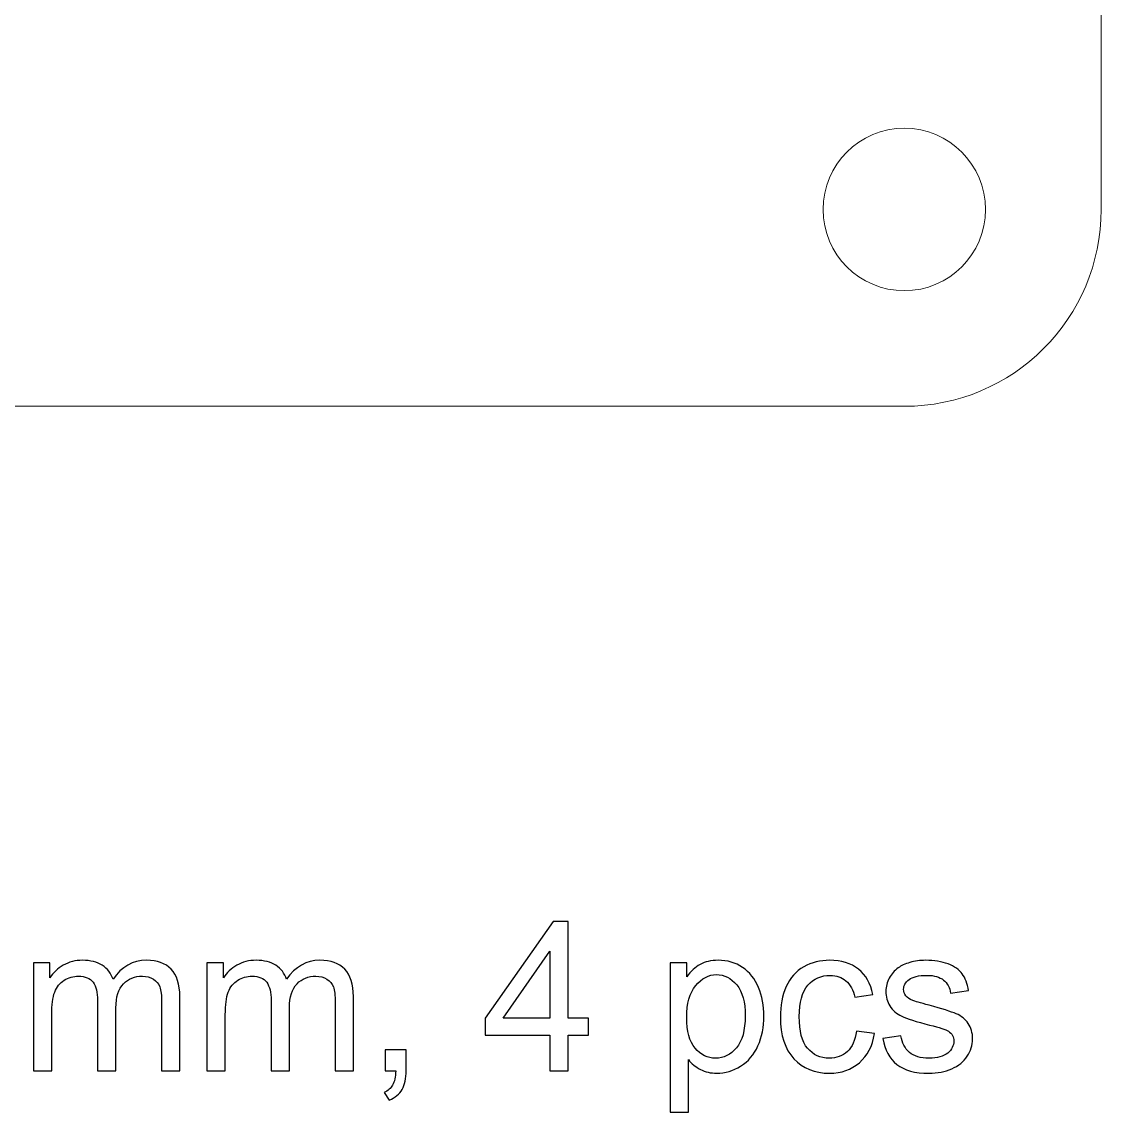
# Model space of a CAD drawing. Header units: millimetres. Extents: x -202 to 204, y -252 to 284.
# Drawn here: x -134.78 to -112.86, y 185.95 to 208.1 of the extents above; entities that cross this region are included whole.
import ezdxf

# ---------------------------------------------------------------- set-up
doc = ezdxf.new("R2010")
doc.units = ezdxf.units.MM
doc.header["$MEASUREMENT"] = 0
doc.layers.add('Layer 1', color=7, linetype='Continuous')

msp = doc.modelspace()

# ---------------------------------------------------------------- linework, layer by layer
at = {"layer": 'Layer 1', "color": 254, "lineweight": 20}
for points, knots in [([(-116.8557, 256.2874), (-114.6465, 256.2874), (-112.8557, 254.4966), (-112.8557, 252.2874), (-112.8557, 252.2874), (-112.8557, 252.2874), (-112.8557, 204.2874), (-112.8557, 204.2874), (-112.8557, 204.2874), (-112.8557, 202.0782), (-114.6465, 200.2874), (-116.8557, 200.2874), (-116.8557, 200.2874), (-116.8557, 200.2874), (-150.8557, 200.2874), (-150.8557, 200.2874), (-150.8557, 200.2874), (-153.0649, 200.2874), (-154.8557, 202.0782), (-154.8557, 204.2874), (-154.8557, 204.2874), (-154.8557, 204.2874), (-154.8557, 252.2874), (-154.8557, 252.2874), (-154.8557, 252.2874), (-154.8557, 254.4966), (-153.0649, 256.2874), (-150.8557, 256.2874), (-150.8557, 256.2874), (-150.8557, 256.2874), (-116.8557, 256.2874), (-116.8557, 256.2874)], [0, 0, 0, 0, 0.1111111, 0.1111111, 0.1111111, 0.1111111, 0.2222222, 0.2222222, 0.2222222, 0.2222222, 0.3333333, 0.3333333, 0.3333333, 0.3333333, 0.4444444, 0.4444444, 0.4444444, 0.4444444, 0.5555556, 0.5555556, 0.5555556, 0.5555556, 0.6666667, 0.6666667, 0.6666667, 0.6666667, 0.7777778, 0.7777778, 0.7777778, 0.7777778, 1, 1, 1, 1]), ([(-118.5057, 204.2874), (-118.5057, 205.1987), (-117.767, 205.9374), (-116.8557, 205.9374), (-116.8557, 205.9374), (-115.9444, 205.9374), (-115.2057, 205.1987), (-115.2057, 204.2874), (-115.2057, 204.2874), (-115.2057, 203.3761), (-115.9444, 202.6374), (-116.8557, 202.6374), (-116.8557, 202.6374), (-117.767, 202.6374), (-118.5057, 203.3761), (-118.5057, 204.2874)], [0, 0, 0, 0, 0.2, 0.2, 0.2, 0.2, 0.4, 0.4, 0.4, 0.4, 0.6, 0.6, 0.6, 0.6, 1, 1, 1, 1])]:
    msp.add_open_spline(points, degree=3, knots=knots, dxfattribs=at)
at = {"layer": 'Layer 1', "color": 242}
for points, knots in [([(-124.0553, 186.7865), (-124.0553, 186.7865), (-124.0553, 187.5118), (-124.0553, 187.5118), (-124.0553, 187.5118), (-124.0553, 187.5118), (-125.3698, 187.5118), (-125.3698, 187.5118), (-125.3698, 187.5118), (-125.3698, 187.5118), (-125.3698, 187.8533), (-125.3698, 187.8533), (-125.3698, 187.8533), (-125.3698, 187.8533), (-123.9869, 189.8168), (-123.9869, 189.8168), (-123.9869, 189.8168), (-123.9869, 189.8168), (-123.6828, 189.8168), (-123.6828, 189.8168), (-123.6828, 189.8168), (-123.6828, 189.8168), (-123.6828, 187.8533), (-123.6828, 187.8533), (-123.6828, 187.8533), (-123.6828, 187.8533), (-123.2736, 187.8533), (-123.2736, 187.8533), (-123.2736, 187.8533), (-123.2736, 187.8533), (-123.2736, 187.5118), (-123.2736, 187.5118), (-123.2736, 187.5118), (-123.2736, 187.5118), (-123.6828, 187.5118), (-123.6828, 187.5118), (-123.6828, 187.5118), (-123.6828, 187.5118), (-123.6828, 186.7865), (-123.6828, 186.7865), (-123.6828, 186.7865), (-123.6828, 186.7865), (-124.0553, 186.7865), (-124.0553, 186.7865)], [0, 0, 0, 0, 0.0833333, 0.0833333, 0.0833333, 0.0833333, 0.1666667, 0.1666667, 0.1666667, 0.1666667, 0.25, 0.25, 0.25, 0.25, 0.3333333, 0.3333333, 0.3333333, 0.3333333, 0.4166667, 0.4166667, 0.4166667, 0.4166667, 0.5, 0.5, 0.5, 0.5, 0.5833333, 0.5833333, 0.5833333, 0.5833333, 0.6666667, 0.6666667, 0.6666667, 0.6666667, 0.75, 0.75, 0.75, 0.75, 0.8333333, 0.8333333, 0.8333333, 0.8333333, 1, 1, 1, 1]), ([(-124.0553, 187.8533), (-124.0553, 187.8533), (-124.0553, 189.2192), (-124.0553, 189.2192), (-124.0553, 189.2192), (-124.0553, 189.2192), (-125.0036, 187.8533), (-125.0036, 187.8533), (-125.0036, 187.8533), (-125.0036, 187.8533), (-124.0553, 187.8533), (-124.0553, 187.8533)], [0, 0, 0, 0, 0.25, 0.25, 0.25, 0.25, 0.5, 0.5, 0.5, 0.5, 1, 1, 1, 1]), ([(-134.549, 186.7865), (-134.549, 186.7865), (-134.549, 188.9815), (-134.549, 188.9815), (-134.549, 188.9815), (-134.549, 188.9815), (-134.2167, 188.9815), (-134.2167, 188.9815), (-134.2167, 188.9815), (-134.2167, 188.9815), (-134.2167, 188.6738), (-134.2167, 188.6738), (-134.2167, 188.6738), (-134.1475, 188.7811), (-134.0558, 188.8679), (-133.9415, 188.9328), (-133.9415, 188.9328), (-133.8272, 188.9984), (-133.6967, 189.0316), (-133.5506, 189.0316), (-133.5506, 189.0316), (-133.3884, 189.0316), (-133.255, 188.9977), (-133.1513, 188.93), (-133.1513, 188.93), (-133.0469, 188.8622), (-132.9735, 188.7684), (-132.9312, 188.647), (-132.9312, 188.647), (-132.7569, 188.9032), (-132.5311, 189.0316), (-132.2531, 189.0316), (-132.2531, 189.0316), (-132.0351, 189.0316), (-131.8679, 188.9709), (-131.7508, 188.8502), (-131.7508, 188.8502), (-131.6337, 188.7296), (-131.5751, 188.544), (-131.5751, 188.2936), (-131.5751, 188.2936), (-131.5751, 188.2936), (-131.5751, 186.7865), (-131.5751, 186.7865), (-131.5751, 186.7865), (-131.5751, 186.7865), (-131.9448, 186.7865), (-131.9448, 186.7865), (-131.9448, 186.7865), (-131.9448, 186.7865), (-131.9448, 188.1694), (-131.9448, 188.1694), (-131.9448, 188.1694), (-131.9448, 188.3182), (-131.9568, 188.4255), (-131.9808, 188.4911), (-131.9808, 188.4911), (-132.0055, 188.556), (-132.0492, 188.6089), (-132.112, 188.6492), (-132.112, 188.6492), (-132.1755, 188.6887), (-132.2503, 188.7091), (-132.3357, 188.7091), (-132.3357, 188.7091), (-132.4902, 188.7091), (-132.6179, 188.6576), (-132.7202, 188.5546), (-132.7202, 188.5546), (-132.8218, 188.4523), (-132.8733, 188.2879), (-132.8733, 188.0621), (-132.8733, 188.0621), (-132.8733, 188.0621), (-132.8733, 186.7865), (-132.8733, 186.7865), (-132.8733, 186.7865), (-132.8733, 186.7865), (-133.2451, 186.7865), (-133.2451, 186.7865), (-133.2451, 186.7865), (-133.2451, 186.7865), (-133.2451, 188.2124), (-133.2451, 188.2124), (-133.2451, 188.2124), (-133.2451, 188.3782), (-133.2755, 188.5024), (-133.3362, 188.5849), (-133.3362, 188.5849), (-133.3968, 188.6675), (-133.4956, 188.7091), (-133.6339, 188.7091), (-133.6339, 188.7091), (-133.7383, 188.7091), (-133.835, 188.6816), (-133.9239, 188.6259), (-133.9239, 188.6259), (-134.0128, 188.5708), (-134.0777, 188.4904), (-134.1172, 188.3846), (-134.1172, 188.3846), (-134.1574, 188.278), (-134.1772, 188.1249), (-134.1772, 187.9253), (-134.1772, 187.9253), (-134.1772, 187.9253), (-134.1772, 186.7865), (-134.1772, 186.7865), (-134.1772, 186.7865), (-134.1772, 186.7865), (-134.549, 186.7865), (-134.549, 186.7865)], [0, 0, 0, 0, 0.0344828, 0.0344828, 0.0344828, 0.0344828, 0.0689655, 0.0689655, 0.0689655, 0.0689655, 0.1034483, 0.1034483, 0.1034483, 0.1034483, 0.137931, 0.137931, 0.137931, 0.137931, 0.1724138, 0.1724138, 0.1724138, 0.1724138, 0.2068966, 0.2068966, 0.2068966, 0.2068966, 0.2413793, 0.2413793, 0.2413793, 0.2413793, 0.2758621, 0.2758621, 0.2758621, 0.2758621, 0.3103448, 0.3103448, 0.3103448, 0.3103448, 0.3448276, 0.3448276, 0.3448276, 0.3448276, 0.3793103, 0.3793103, 0.3793103, 0.3793103, 0.4137931, 0.4137931, 0.4137931, 0.4137931, 0.4482759, 0.4482759, 0.4482759, 0.4482759, 0.4827586, 0.4827586, 0.4827586, 0.4827586, 0.5172414, 0.5172414, 0.5172414, 0.5172414, 0.5517241, 0.5517241, 0.5517241, 0.5517241, 0.5862069, 0.5862069, 0.5862069, 0.5862069, 0.6206897, 0.6206897, 0.6206897, 0.6206897, 0.6551724, 0.6551724, 0.6551724, 0.6551724, 0.6896552, 0.6896552, 0.6896552, 0.6896552, 0.7241379, 0.7241379, 0.7241379, 0.7241379, 0.7586207, 0.7586207, 0.7586207, 0.7586207, 0.7931034, 0.7931034, 0.7931034, 0.7931034, 0.8275862, 0.8275862, 0.8275862, 0.8275862, 0.862069, 0.862069, 0.862069, 0.862069, 0.8965517, 0.8965517, 0.8965517, 0.8965517, 0.9310345, 0.9310345, 0.9310345, 0.9310345, 1, 1, 1, 1]), ([(-131.0227, 186.7865), (-131.0227, 186.7865), (-131.0227, 188.9815), (-131.0227, 188.9815), (-131.0227, 188.9815), (-131.0227, 188.9815), (-130.6904, 188.9815), (-130.6904, 188.9815), (-130.6904, 188.9815), (-130.6904, 188.9815), (-130.6904, 188.6738), (-130.6904, 188.6738), (-130.6904, 188.6738), (-130.6212, 188.7811), (-130.5295, 188.8679), (-130.4152, 188.9328), (-130.4152, 188.9328), (-130.3009, 188.9984), (-130.1704, 189.0316), (-130.0243, 189.0316), (-130.0243, 189.0316), (-129.8621, 189.0316), (-129.7287, 188.9977), (-129.625, 188.93), (-129.625, 188.93), (-129.5206, 188.8622), (-129.4472, 188.7684), (-129.4049, 188.647), (-129.4049, 188.647), (-129.2306, 188.9032), (-129.0048, 189.0316), (-128.7268, 189.0316), (-128.7268, 189.0316), (-128.5088, 189.0316), (-128.3416, 188.9709), (-128.2245, 188.8502), (-128.2245, 188.8502), (-128.1074, 188.7296), (-128.0488, 188.544), (-128.0488, 188.2936), (-128.0488, 188.2936), (-128.0488, 188.2936), (-128.0488, 186.7865), (-128.0488, 186.7865), (-128.0488, 186.7865), (-128.0488, 186.7865), (-128.4185, 186.7865), (-128.4185, 186.7865), (-128.4185, 186.7865), (-128.4185, 186.7865), (-128.4185, 188.1694), (-128.4185, 188.1694), (-128.4185, 188.1694), (-128.4185, 188.3182), (-128.4305, 188.4255), (-128.4545, 188.4911), (-128.4545, 188.4911), (-128.4792, 188.556), (-128.5229, 188.6089), (-128.5857, 188.6492), (-128.5857, 188.6492), (-128.6492, 188.6887), (-128.724, 188.7091), (-128.8094, 188.7091), (-128.8094, 188.7091), (-128.9639, 188.7091), (-129.0916, 188.6576), (-129.1939, 188.5546), (-129.1939, 188.5546), (-129.2955, 188.4523), (-129.347, 188.2879), (-129.347, 188.0621), (-129.347, 188.0621), (-129.347, 188.0621), (-129.347, 186.7865), (-129.347, 186.7865), (-129.347, 186.7865), (-129.347, 186.7865), (-129.7188, 186.7865), (-129.7188, 186.7865), (-129.7188, 186.7865), (-129.7188, 186.7865), (-129.7188, 188.2124), (-129.7188, 188.2124), (-129.7188, 188.2124), (-129.7188, 188.3782), (-129.7492, 188.5024), (-129.8099, 188.5849), (-129.8099, 188.5849), (-129.8705, 188.6675), (-129.9693, 188.7091), (-130.1076, 188.7091), (-130.1076, 188.7091), (-130.212, 188.7091), (-130.3087, 188.6816), (-130.3976, 188.6259), (-130.3976, 188.6259), (-130.4865, 188.5708), (-130.5514, 188.4904), (-130.5909, 188.3846), (-130.5909, 188.3846), (-130.6311, 188.278), (-130.6509, 188.1249), (-130.6509, 187.9253), (-130.6509, 187.9253), (-130.6509, 187.9253), (-130.6509, 186.7865), (-130.6509, 186.7865), (-130.6509, 186.7865), (-130.6509, 186.7865), (-131.0227, 186.7865), (-131.0227, 186.7865)], [0, 0, 0, 0, 0.0344828, 0.0344828, 0.0344828, 0.0344828, 0.0689655, 0.0689655, 0.0689655, 0.0689655, 0.1034483, 0.1034483, 0.1034483, 0.1034483, 0.137931, 0.137931, 0.137931, 0.137931, 0.1724138, 0.1724138, 0.1724138, 0.1724138, 0.2068966, 0.2068966, 0.2068966, 0.2068966, 0.2413793, 0.2413793, 0.2413793, 0.2413793, 0.2758621, 0.2758621, 0.2758621, 0.2758621, 0.3103448, 0.3103448, 0.3103448, 0.3103448, 0.3448276, 0.3448276, 0.3448276, 0.3448276, 0.3793103, 0.3793103, 0.3793103, 0.3793103, 0.4137931, 0.4137931, 0.4137931, 0.4137931, 0.4482759, 0.4482759, 0.4482759, 0.4482759, 0.4827586, 0.4827586, 0.4827586, 0.4827586, 0.5172414, 0.5172414, 0.5172414, 0.5172414, 0.5517241, 0.5517241, 0.5517241, 0.5517241, 0.5862069, 0.5862069, 0.5862069, 0.5862069, 0.6206897, 0.6206897, 0.6206897, 0.6206897, 0.6551724, 0.6551724, 0.6551724, 0.6551724, 0.6896552, 0.6896552, 0.6896552, 0.6896552, 0.7241379, 0.7241379, 0.7241379, 0.7241379, 0.7586207, 0.7586207, 0.7586207, 0.7586207, 0.7931034, 0.7931034, 0.7931034, 0.7931034, 0.8275862, 0.8275862, 0.8275862, 0.8275862, 0.862069, 0.862069, 0.862069, 0.862069, 0.8965517, 0.8965517, 0.8965517, 0.8965517, 0.9310345, 0.9310345, 0.9310345, 0.9310345, 1, 1, 1, 1]), ([(-121.6134, 185.9455), (-121.6134, 185.9455), (-121.6134, 188.9815), (-121.6134, 188.9815), (-121.6134, 188.9815), (-121.6134, 188.9815), (-121.2747, 188.9815), (-121.2747, 188.9815), (-121.2747, 188.9815), (-121.2747, 188.9815), (-121.2747, 188.6964), (-121.2747, 188.6964), (-121.2747, 188.6964), (-121.195, 188.8079), (-121.1047, 188.8919), (-121.0038, 188.9476), (-121.0038, 188.9476), (-120.9036, 189.0033), (-120.7816, 189.0316), (-120.6383, 189.0316), (-120.6383, 189.0316), (-120.4507, 189.0316), (-120.2856, 188.9829), (-120.1423, 188.8869), (-120.1423, 188.8869), (-119.9984, 188.7903), (-119.8904, 188.6541), (-119.8178, 188.4784), (-119.8178, 188.4784), (-119.7444, 188.3027), (-119.7077, 188.1101), (-119.7077, 187.9006), (-119.7077, 187.9006), (-119.7077, 187.6762), (-119.7479, 187.4737), (-119.8291, 187.2938), (-119.8291, 187.2938), (-119.9095, 187.1139), (-120.0266, 186.9763), (-120.1804, 186.8803), (-120.1804, 186.8803), (-120.3342, 186.7851), (-120.4958, 186.7371), (-120.6651, 186.7371), (-120.6651, 186.7371), (-120.7893, 186.7371), (-120.9001, 186.7632), (-120.9989, 186.8154), (-120.9989, 186.8154), (-121.0976, 186.8676), (-121.1781, 186.934), (-121.2416, 187.0137), (-121.2416, 187.0137), (-121.2416, 187.0137), (-121.2416, 185.9455), (-121.2416, 185.9455), (-121.2416, 185.9455), (-121.2416, 185.9455), (-121.6134, 185.9455), (-121.6134, 185.9455)], [0, 0, 0, 0, 0.0625, 0.0625, 0.0625, 0.0625, 0.125, 0.125, 0.125, 0.125, 0.1875, 0.1875, 0.1875, 0.1875, 0.25, 0.25, 0.25, 0.25, 0.3125, 0.3125, 0.3125, 0.3125, 0.375, 0.375, 0.375, 0.375, 0.4375, 0.4375, 0.4375, 0.4375, 0.5, 0.5, 0.5, 0.5, 0.5625, 0.5625, 0.5625, 0.5625, 0.625, 0.625, 0.625, 0.625, 0.6875, 0.6875, 0.6875, 0.6875, 0.75, 0.75, 0.75, 0.75, 0.8125, 0.8125, 0.8125, 0.8125, 0.875, 0.875, 0.875, 0.875, 1, 1, 1, 1]), ([(-117.8267, 187.5908), (-117.8267, 187.5908), (-117.4613, 187.5428), (-117.4613, 187.5428), (-117.4613, 187.5428), (-117.5008, 187.291), (-117.6031, 187.0934), (-117.7682, 186.9509), (-117.7682, 186.9509), (-117.9326, 186.8084), (-118.1351, 186.7371), (-118.3749, 186.7371), (-118.3749, 186.7371), (-118.6748, 186.7371), (-118.9168, 186.8352), (-119.0988, 187.0313), (-119.0988, 187.0313), (-119.2816, 187.2275), (-119.3733, 187.509), (-119.3733, 187.8759), (-119.3733, 187.8759), (-119.3733, 188.1129), (-119.3338, 188.3204), (-119.2555, 188.4982), (-119.2555, 188.4982), (-119.1765, 188.676), (-119.0572, 188.8093), (-118.8963, 188.8982), (-118.8963, 188.8982), (-118.7362, 188.9871), (-118.5612, 189.0316), (-118.3728, 189.0316), (-118.3728, 189.0316), (-118.1344, 189.0316), (-117.9389, 188.9709), (-117.7879, 188.8502), (-117.7879, 188.8502), (-117.6362, 188.7296), (-117.5389, 188.5588), (-117.4958, 188.3366), (-117.4958, 188.3366), (-117.4958, 188.3366), (-117.8578, 188.2809), (-117.8578, 188.2809), (-117.8578, 188.2809), (-117.8924, 188.4283), (-117.953, 188.5391), (-118.0405, 188.6139), (-118.0405, 188.6139), (-118.128, 188.688), (-118.2338, 188.7254), (-118.358, 188.7254), (-118.358, 188.7254), (-118.5457, 188.7254), (-118.6981, 188.6583), (-118.8152, 188.5236), (-118.8152, 188.5236), (-118.9323, 188.3895), (-118.9909, 188.1771), (-118.9909, 187.8865), (-118.9909, 187.8865), (-118.9909, 187.5915), (-118.9344, 187.377), (-118.8209, 187.243), (-118.8209, 187.243), (-118.708, 187.1096), (-118.5605, 187.0426), (-118.3785, 187.0426), (-118.3785, 187.0426), (-118.2324, 187.0426), (-118.1111, 187.0878), (-118.013, 187.1774), (-118.013, 187.1774), (-117.9149, 187.267), (-117.8528, 187.4046), (-117.8267, 187.5908)], [0, 0, 0, 0, 0.05, 0.05, 0.05, 0.05, 0.1, 0.1, 0.1, 0.1, 0.15, 0.15, 0.15, 0.15, 0.2, 0.2, 0.2, 0.2, 0.25, 0.25, 0.25, 0.25, 0.3, 0.3, 0.3, 0.3, 0.35, 0.35, 0.35, 0.35, 0.4, 0.4, 0.4, 0.4, 0.45, 0.45, 0.45, 0.45, 0.5, 0.5, 0.5, 0.5, 0.55, 0.55, 0.55, 0.55, 0.6, 0.6, 0.6, 0.6, 0.65, 0.65, 0.65, 0.65, 0.7, 0.7, 0.7, 0.7, 0.75, 0.75, 0.75, 0.75, 0.8, 0.8, 0.8, 0.8, 0.85, 0.85, 0.85, 0.85, 0.9, 0.9, 0.9, 0.9, 1, 1, 1, 1]), ([(-117.2912, 187.442), (-117.2912, 187.442), (-116.9236, 187.4998), (-116.9236, 187.4998), (-116.9236, 187.4998), (-116.9031, 187.3524), (-116.8453, 187.2395), (-116.7507, 187.1604), (-116.7507, 187.1604), (-116.6569, 187.0821), (-116.5249, 187.0426), (-116.3549, 187.0426), (-116.3549, 187.0426), (-116.1842, 187.0426), (-116.0572, 187.0779), (-115.9746, 187.147), (-115.9746, 187.147), (-115.8921, 187.2169), (-115.8504, 187.2987), (-115.8504, 187.3919), (-115.8504, 187.3919), (-115.8504, 187.4765), (-115.8871, 187.5421), (-115.9605, 187.5908), (-115.9605, 187.5908), (-116.0113, 187.624), (-116.1383, 187.6656), (-116.3408, 187.7164), (-116.3408, 187.7164), (-116.6131, 187.7856), (-116.8029, 187.8448), (-116.9081, 187.8956), (-116.9081, 187.8956), (-117.0132, 187.9457), (-117.0936, 188.0156), (-117.1479, 188.1045), (-117.1479, 188.1045), (-117.2023, 188.1934), (-117.2298, 188.2914), (-117.2298, 188.3987), (-117.2298, 188.3987), (-117.2298, 188.4968), (-117.2072, 188.5871), (-117.1621, 188.6703), (-117.1621, 188.6703), (-117.1176, 188.7543), (-117.0562, 188.8234), (-116.9793, 188.8785), (-116.9793, 188.8785), (-116.9215, 188.9208), (-116.8424, 188.9575), (-116.743, 188.9871), (-116.743, 188.9871), (-116.6428, 189.0167), (-116.5355, 189.0316), (-116.4212, 189.0316), (-116.4212, 189.0316), (-116.2491, 189.0316), (-116.0981, 189.0062), (-115.9676, 188.9568), (-115.9676, 188.9568), (-115.837, 188.9074), (-115.7411, 188.8404), (-115.679, 188.7557), (-115.679, 188.7557), (-115.6169, 188.6703), (-115.5746, 188.5574), (-115.5513, 188.4156), (-115.5513, 188.4156), (-115.5513, 188.4156), (-115.9146, 188.3655), (-115.9146, 188.3655), (-115.9146, 188.3655), (-115.9316, 188.4784), (-115.9796, 188.5666), (-116.0586, 188.6301), (-116.0586, 188.6301), (-116.1376, 188.6936), (-116.2498, 188.7254), (-116.3944, 188.7254), (-116.3944, 188.7254), (-116.5652, 188.7254), (-116.6872, 188.6971), (-116.7599, 188.6407), (-116.7599, 188.6407), (-116.8333, 188.5842), (-116.87, 188.5179), (-116.87, 188.4424), (-116.87, 188.4424), (-116.87, 188.3937), (-116.8544, 188.3507), (-116.8241, 188.3119), (-116.8241, 188.3119), (-116.7938, 188.2717), (-116.7465, 188.2392), (-116.6816, 188.2124), (-116.6816, 188.2124), (-116.6442, 188.199), (-116.5348, 188.1673), (-116.3528, 188.1179), (-116.3528, 188.1179), (-116.0896, 188.0473), (-115.9062, 187.9902), (-115.8025, 187.945), (-115.8025, 187.945), (-115.698, 187.9006), (-115.6162, 187.8349), (-115.5569, 187.7496), (-115.5569, 187.7496), (-115.4977, 187.6642), (-115.468, 187.5584), (-115.468, 187.4314), (-115.468, 187.4314), (-115.468, 187.3072), (-115.5047, 187.1908), (-115.5767, 187.0807), (-115.5767, 187.0807), (-115.6494, 186.9714), (-115.7538, 186.8867), (-115.89, 186.8267), (-115.89, 186.8267), (-116.0261, 186.7667), (-116.1806, 186.7371), (-116.3528, 186.7371), (-116.3528, 186.7371), (-116.6385, 186.7371), (-116.8558, 186.7964), (-117.0054, 186.9149), (-117.0054, 186.9149), (-117.155, 187.0334), (-117.2503, 187.2091), (-117.2912, 187.442)], [0, 0, 0, 0, 0.0294118, 0.0294118, 0.0294118, 0.0294118, 0.0588235, 0.0588235, 0.0588235, 0.0588235, 0.0882353, 0.0882353, 0.0882353, 0.0882353, 0.1176471, 0.1176471, 0.1176471, 0.1176471, 0.1470588, 0.1470588, 0.1470588, 0.1470588, 0.1764706, 0.1764706, 0.1764706, 0.1764706, 0.2058824, 0.2058824, 0.2058824, 0.2058824, 0.2352941, 0.2352941, 0.2352941, 0.2352941, 0.2647059, 0.2647059, 0.2647059, 0.2647059, 0.2941176, 0.2941176, 0.2941176, 0.2941176, 0.3235294, 0.3235294, 0.3235294, 0.3235294, 0.3529412, 0.3529412, 0.3529412, 0.3529412, 0.3823529, 0.3823529, 0.3823529, 0.3823529, 0.4117647, 0.4117647, 0.4117647, 0.4117647, 0.4411765, 0.4411765, 0.4411765, 0.4411765, 0.4705882, 0.4705882, 0.4705882, 0.4705882, 0.5, 0.5, 0.5, 0.5, 0.5294118, 0.5294118, 0.5294118, 0.5294118, 0.5588235, 0.5588235, 0.5588235, 0.5588235, 0.5882353, 0.5882353, 0.5882353, 0.5882353, 0.6176471, 0.6176471, 0.6176471, 0.6176471, 0.6470588, 0.6470588, 0.6470588, 0.6470588, 0.6764706, 0.6764706, 0.6764706, 0.6764706, 0.7058824, 0.7058824, 0.7058824, 0.7058824, 0.7352941, 0.7352941, 0.7352941, 0.7352941, 0.7647059, 0.7647059, 0.7647059, 0.7647059, 0.7941176, 0.7941176, 0.7941176, 0.7941176, 0.8235294, 0.8235294, 0.8235294, 0.8235294, 0.8529412, 0.8529412, 0.8529412, 0.8529412, 0.8823529, 0.8823529, 0.8823529, 0.8823529, 0.9117647, 0.9117647, 0.9117647, 0.9117647, 0.9411765, 0.9411765, 0.9411765, 0.9411765, 1, 1, 1, 1]), ([(-121.2769, 187.8716), (-121.2769, 187.5894), (-121.2197, 187.3806), (-121.1054, 187.2451), (-121.1054, 187.2451), (-120.9911, 187.1103), (-120.8521, 187.0426), (-120.6898, 187.0426), (-120.6898, 187.0426), (-120.5247, 187.0426), (-120.3829, 187.1125), (-120.2651, 187.2529), (-120.2651, 187.2529), (-120.1473, 187.3926), (-120.088, 187.6092), (-120.088, 187.9027), (-120.088, 187.9027), (-120.088, 188.1828), (-120.1459, 188.3916), (-120.2609, 188.5313), (-120.2609, 188.5313), (-120.3759, 188.6703), (-120.5134, 188.7402), (-120.6729, 188.7402), (-120.6729, 188.7402), (-120.8317, 188.7402), (-120.9721, 188.6661), (-121.0941, 188.5179), (-121.0941, 188.5179), (-121.2162, 188.3698), (-121.2769, 188.1539), (-121.2769, 187.8716)], [0, 0, 0, 0, 0.1111111, 0.1111111, 0.1111111, 0.1111111, 0.2222222, 0.2222222, 0.2222222, 0.2222222, 0.3333333, 0.3333333, 0.3333333, 0.3333333, 0.4444444, 0.4444444, 0.4444444, 0.4444444, 0.5555556, 0.5555556, 0.5555556, 0.5555556, 0.6666667, 0.6666667, 0.6666667, 0.6666667, 0.7777778, 0.7777778, 0.7777778, 0.7777778, 1, 1, 1, 1]), ([(-127.3997, 186.7865), (-127.3997, 186.7865), (-127.3997, 187.2105), (-127.3997, 187.2105), (-127.3997, 187.2105), (-127.3997, 187.2105), (-126.9757, 187.2105), (-126.9757, 187.2105), (-126.9757, 187.2105), (-126.9757, 187.2105), (-126.9757, 186.7865), (-126.9757, 186.7865), (-126.9757, 186.7865), (-126.9757, 186.6306), (-127.0032, 186.505), (-127.0583, 186.409), (-127.0583, 186.409), (-127.114, 186.3138), (-127.2015, 186.2397), (-127.3207, 186.1868), (-127.3207, 186.1868), (-127.3207, 186.1868), (-127.4244, 186.3462), (-127.4244, 186.3462), (-127.4244, 186.3462), (-127.3461, 186.3808), (-127.2883, 186.4316), (-127.2509, 186.4979), (-127.2509, 186.4979), (-127.2135, 186.565), (-127.193, 186.6609), (-127.1888, 186.7865), (-127.1888, 186.7865), (-127.1888, 186.7865), (-127.3997, 186.7865), (-127.3997, 186.7865)], [0, 0, 0, 0, 0.1, 0.1, 0.1, 0.1, 0.2, 0.2, 0.2, 0.2, 0.3, 0.3, 0.3, 0.3, 0.4, 0.4, 0.4, 0.4, 0.5, 0.5, 0.5, 0.5, 0.6, 0.6, 0.6, 0.6, 0.7, 0.7, 0.7, 0.7, 0.8, 0.8, 0.8, 0.8, 1, 1, 1, 1])]:
    msp.add_open_spline(points, degree=3, knots=knots, dxfattribs=at)

doc.saveas('drawing.dxf')
